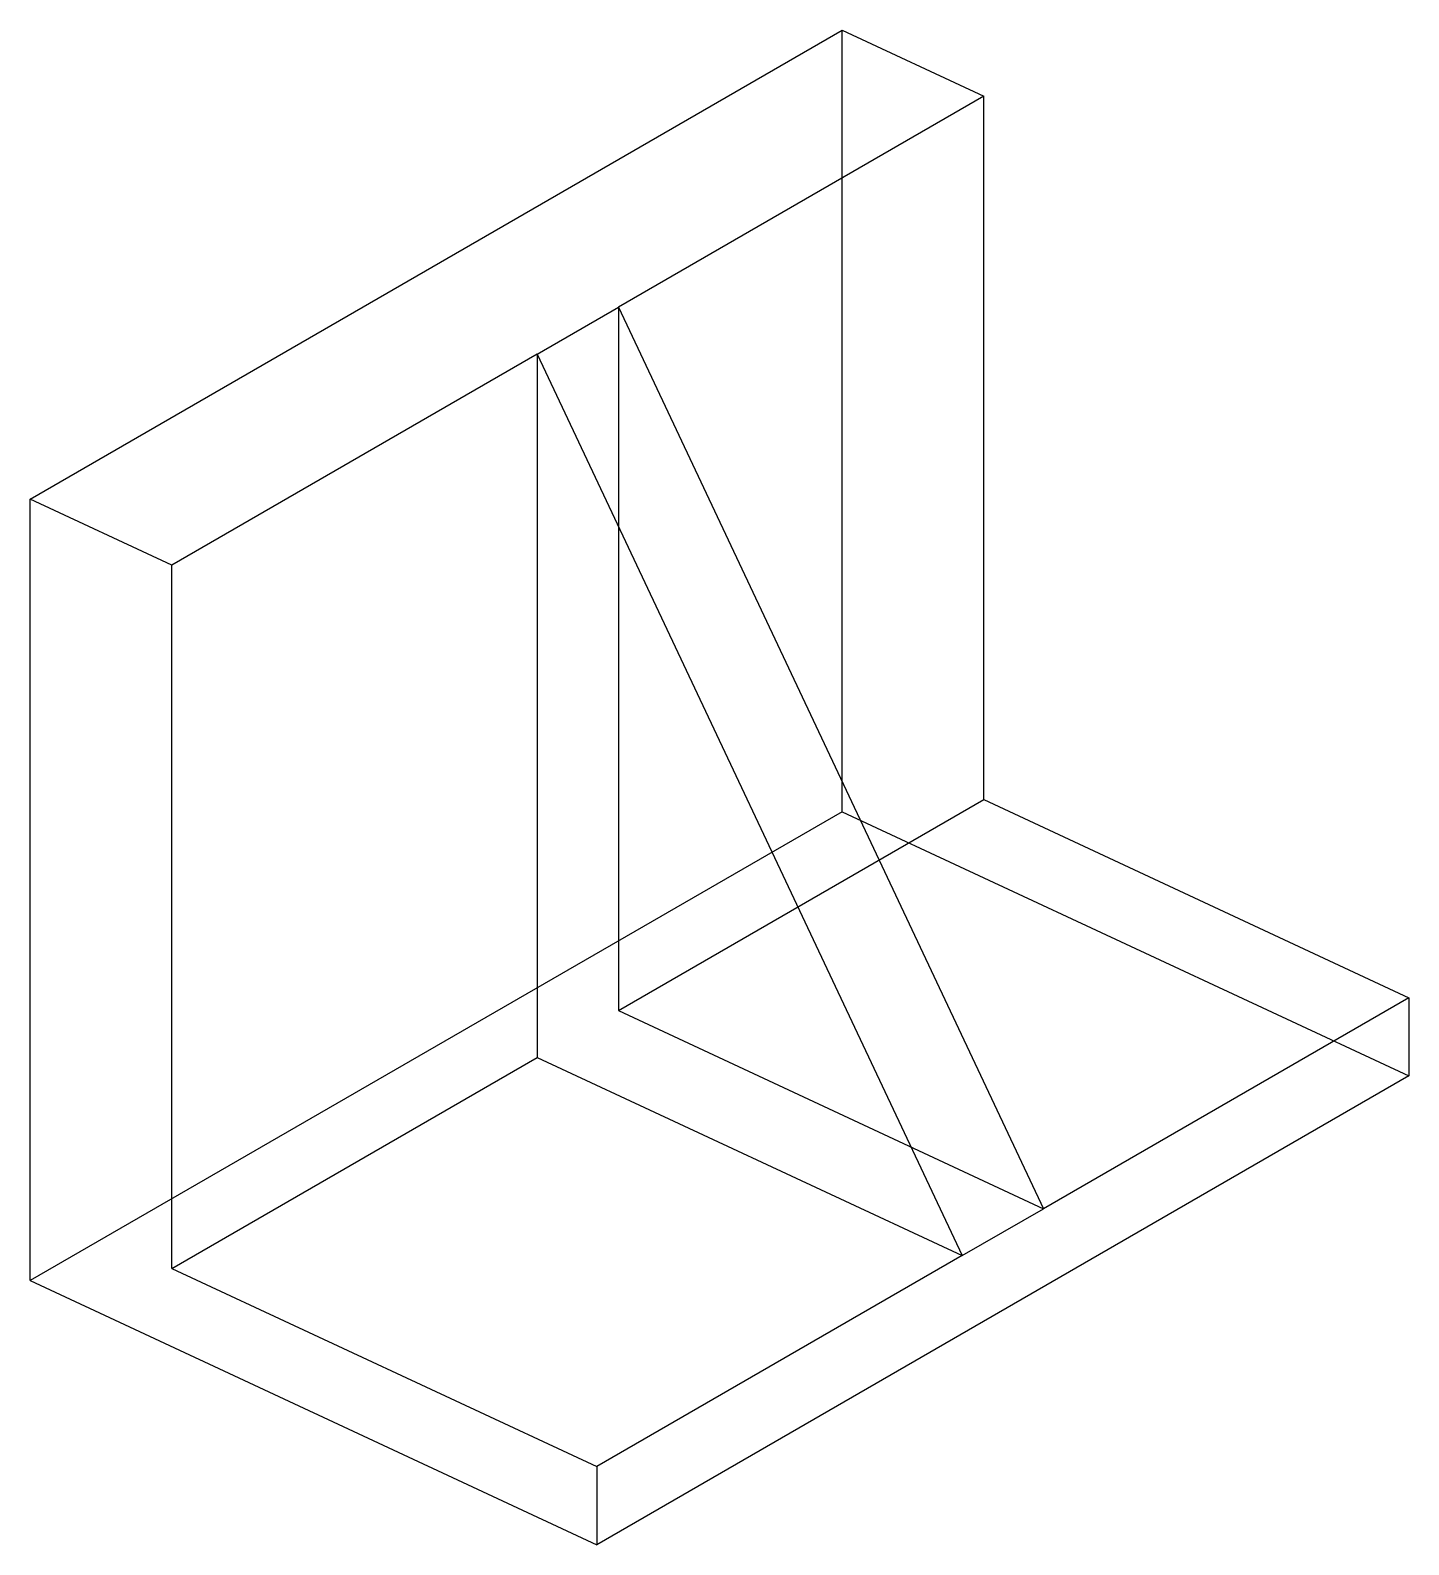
# Model space of a CAD drawing. Header units: millimetres. Extents: x 2295.1 to 2383.3, y 1724.8 to 1821.7.
import ezdxf

# ---------------------------------------------------------------- set-up
doc = ezdxf.new("R2010")
doc.units = ezdxf.units.MM

msp = doc.modelspace()

# ---------------------------------------------------------------- linework, layer by layer
for p, q in [((2295.1, 1791.669), (2347.061, 1821.669)), ((2347.061, 1771.669), (2347.061, 1821.669)), ((2347.061, 1821.669), (2356.125, 1817.443)), ((2356.125, 1817.443), (2332.742, 1803.943)), ((2356.125, 1772.443), (2356.125, 1817.443)), ((2327.546, 1800.943), (2332.742, 1803.943)), ((2332.742, 1803.943), (2332.742, 1758.943)), ((2332.742, 1803.943), (2359.931, 1746.264)), ((2327.546, 1800.943), (2304.163, 1787.443)), ((2327.546, 1800.943), (2327.546, 1755.943)), ((2327.546, 1800.943), (2354.735, 1743.264)), ((2295.1, 1741.669), (2295.1, 1791.669)), ((2304.163, 1787.443), (2295.1, 1791.669)), ((2304.163, 1742.443), (2304.163, 1787.443)), ((2332.742, 1758.943), (2356.125, 1772.443)), ((2356.125, 1772.443), (2383.314, 1759.764)), ((2347.061, 1771.669), (2295.1, 1741.669)), ((2347.061, 1771.669), (2383.314, 1754.764)), ((2332.742, 1758.943), (2359.931, 1746.264)), ((2383.314, 1759.764), (2359.931, 1746.264)), ((2383.314, 1759.764), (2383.314, 1754.764)), ((2304.163, 1742.443), (2327.546, 1755.943)), ((2327.546, 1755.943), (2354.735, 1743.264)), ((2383.314, 1754.764), (2331.352, 1724.764)), ((2354.735, 1743.264), (2359.931, 1746.264)), ((2304.163, 1742.443), (2331.352, 1729.764)), ((2354.735, 1743.264), (2331.352, 1729.764)), ((2295.1, 1741.669), (2331.352, 1724.764)), ((2331.352, 1729.764), (2331.352, 1724.764))]:
    msp.add_line(p, q)

doc.saveas('drawing.dxf')
